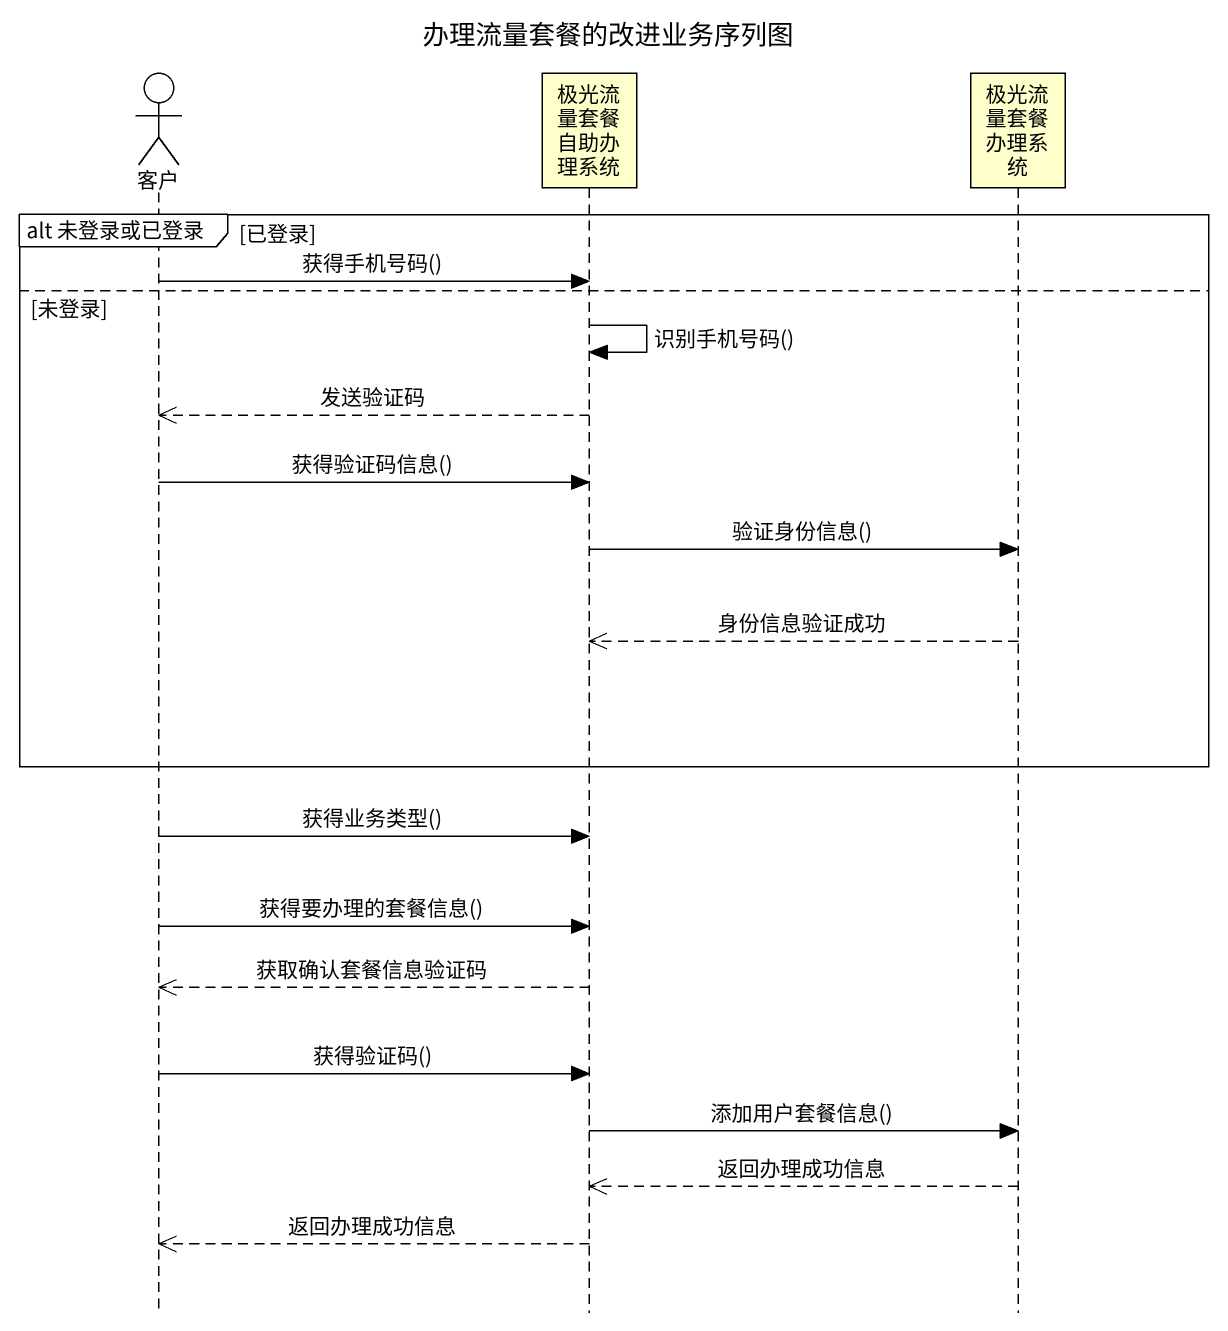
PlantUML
@startuml
title 办理流量套餐的改进业务序列图
hide footbox
actor 客户
participant 极光流量套餐自助办理系统
participant 极光流量套餐办理系统

group alt 未登录或已登录 [已登录]
  客户 -> 极光流量套餐自助办理系统 : 获得手机号码()
else 未登录
  极光流量套餐自助办理系统 -> 极光流量套餐自助办理系统 : 识别手机号码()
  极光流量套餐自助办理系统 -->> 客户 : 发送验证码
  客户 -> 极光流量套餐自助办理系统 : 获得验证码信息()
  极光流量套餐自助办理系统 -> 极光流量套餐办理系统 : 验证身份信息()
  极光流量套餐办理系统 -->> 极光流量套餐自助办理系统 : 身份信息验证成功
end
客户 -> 极光流量套餐自助办理系统 : 获得业务类型()
客户 -> 极光流量套餐自助办理系统 : 获得要办理的套餐信息()
极光流量套餐自助办理系统 -->> 客户 : 获取确认套餐信息验证码
客户 -> 极光流量套餐自助办理系统 : 获得验证码()
极光流量套餐自助办理系统 -> 极光流量套餐办理系统 : 添加用户套餐信息()
极光流量套餐办理系统 -->> 极光流量套餐自助办理系统 : 返回办理成功信息
极光流量套餐自助办理系统 -->> 客户 : 返回办理成功信息
@enduml
